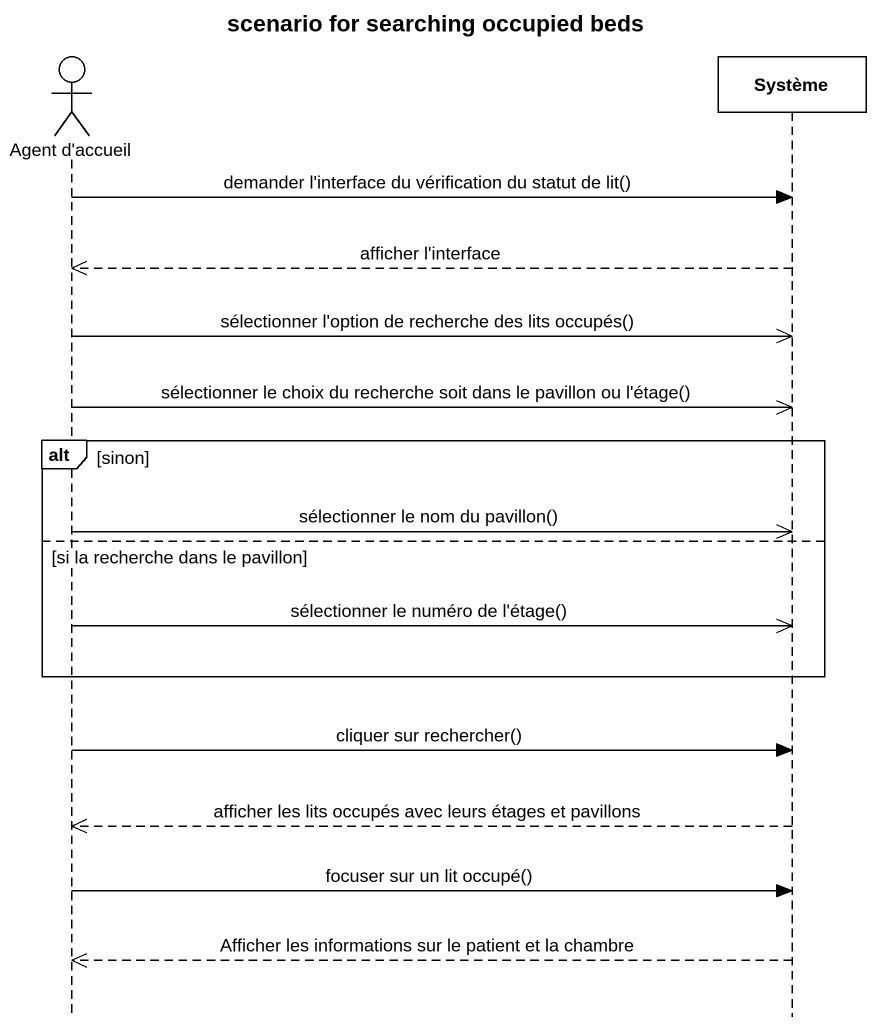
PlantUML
@startuml
title scenario for searching occupied beds
hide footbox
actor "Agent d'accueil" as Agent_d_accueil
participant Système

Agent_d_accueil -> Système : demander l'interface du vérification du statut de lit()
Système -->> Agent_d_accueil : afficher l'interface
Agent_d_accueil ->> Système : sélectionner l'option de recherche des lits occupés()
Agent_d_accueil ->> Système : sélectionner le choix du recherche soit dans le pavillon ou l'étage()
alt sinon
  Agent_d_accueil ->> Système : sélectionner le nom du pavillon()
else si la recherche dans le pavillon
  Agent_d_accueil ->> Système : sélectionner le numéro de l'étage()
end
Agent_d_accueil -> Système : cliquer sur rechercher()
Système -->> Agent_d_accueil : afficher les lits occupés avec leurs étages et pavillons
Agent_d_accueil -> Système : focuser sur un lit occupé()
Système -->> Agent_d_accueil : Afficher les informations sur le patient et la chambre
@enduml
